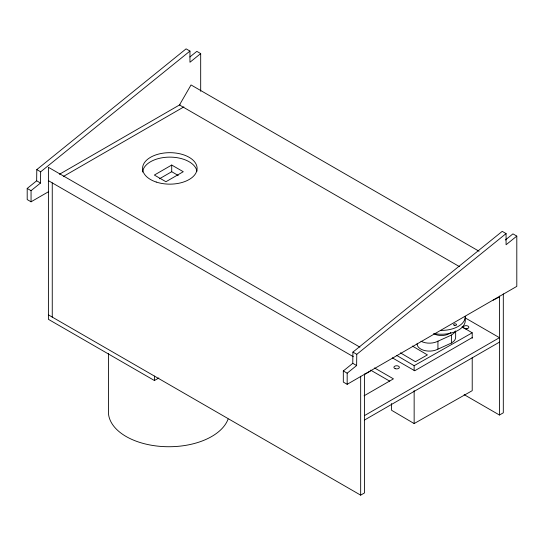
<?xml version="1.0" encoding="UTF-8"?>
<svg xmlns="http://www.w3.org/2000/svg" width="544" height="544" viewBox="0 0 544 544"><rect width="100%" height="100%" fill="white"/><g stroke="black" fill="none" stroke-linecap="round" stroke-linejoin="round"><path stroke-width="0.82" d="M48.715 191.604L31.056 201.797L27.2 199.573L27.2 188.442L36.652 180.805L36.795 169.599L186.102 48.851L189.958 51.075L189.958 62.254L200.682 53.584L196.826 51.36L189.89 56.97M31.056 201.797L31.056 190.672L40.508 183.036L40.65 171.822L189.958 51.075M516.8 236.096L516.8 286.375L347.174 384.309L343.318 382.085L343.318 370.954L352.77 363.317L352.913 352.104L502.221 231.356L506.076 233.587L506.076 244.766L516.8 236.096L512.944 233.866L505.376 239.986M347.174 384.309L347.174 373.177L356.626 365.541L356.769 354.334L506.076 233.587M420.974 341.224A12.267 7.086 0 0 0 437.138 341.578L451.398 335.09L453.682 333.404A14.178 8.187 0 0 0 455.131 331.439M417.207 343.291A12.267 7.086 0 0 0 423.565 350.254A12.267 7.086 0 0 0 437.138 349.527L451.398 343.033L453.682 341.353A14.178 8.187 0 0 0 455.648 337.273L455.648 330.915M59.432 174.284L180.016 104.672M63.288 176.514L183.872 106.896M171.707 165.043L154.36 175.059L165.927 181.73L183.274 171.72L171.707 165.043L171.707 171.72L159.419 178.813M359.931 347.16L48.402 167.3L48.402 319.321L154.421 380.528L158.828 377.978M364.521 374.449L370.308 371.11M364.065 395.808L393.434 378.848L374.53 367.934M472.24 337.566L414.725 370.77L392.319 357.836M364.521 415.575L499.453 337.674L465.052 317.812M364.521 420.029L499.453 342.128M48.402 314.867L360.665 495.149L364.521 492.925L364.521 374M464.12 394.624L499.453 415.024L503.309 412.801L503.309 293.876M396.678 355.416L414.147 365.697L472.219 332.812L472.219 338.307M391.585 403.519L391.585 410.285L414.147 423.565L472.219 390.68L472.219 357.68M493.177 300.172L498.95 297.187M479.06 251.233L191.039 84.946L179.479 104.978L459.415 266.601M171.707 171.72L178.214 175.474M36.795 169.599L40.65 171.822M352.913 352.104L356.769 354.334M48.402 180.656L353.321 356.694M370.62 370.131L389.756 381.174M36.652 180.805L40.508 183.036M352.77 363.317L356.626 365.541M27.2 188.442L31.056 190.672M343.318 370.954L347.174 373.177M462.026 326.815L472.219 332.812M412.379 346.052L427.414 354.899L415.426 361.685L400.398 352.838M499.453 296.099L499.453 415.024M451.398 335.09L451.398 343.033M437.934 341.095L437.934 349.044M414.147 365.697L414.147 370.403M414.147 390.565L414.147 423.565M360.665 376.23L360.665 495.149M200.682 53.584L200.682 91.297M154.421 376.074L154.421 380.528M108.474 353.484L108.474 413.603A60.52 34.938 0 0 0 164.138 446.624A60.52 34.938 0 0 0 228.099 419.07M52.258 182.879L52.258 317.091M465.528 328.794A2.727 1.571 0 0 1 466.936 328.834M142.616 172.047A27.261 15.735 0 0 1 169.123 157.128A27.261 15.735 0 0 1 196.948 171.224M450.867 332.445A10.907 6.297 0 0 1 433.69 333.656M465.086 318.736A23.82 13.756 0 0 1 434.139 333.581M465.276 316.322A23.82 13.756 0 0 1 440.484 330.392M464.739 328.583A2.727 1.571 0 0 0 468.833 327.216A2.727 1.571 0 0 0 464.739 325.856A2.727 1.571 0 0 0 464.739 328.583M395.277 368.689A2.727 1.571 0 0 0 399.364 367.322A2.727 1.571 0 0 0 395.277 365.962A2.727 1.571 0 0 0 395.277 368.689M156.21 182.043A27.261 15.735 0 0 0 197.098 168.416A27.261 15.735 0 0 0 156.21 154.782A27.261 15.735 0 0 0 156.21 182.043M454.322 325.394A1.469 0.85 0 0 0 456.538 324.666A1.469 0.85 0 0 0 454.349 323.918A1.469 0.85 0 0 0 454.322 325.394"/></g></svg>
